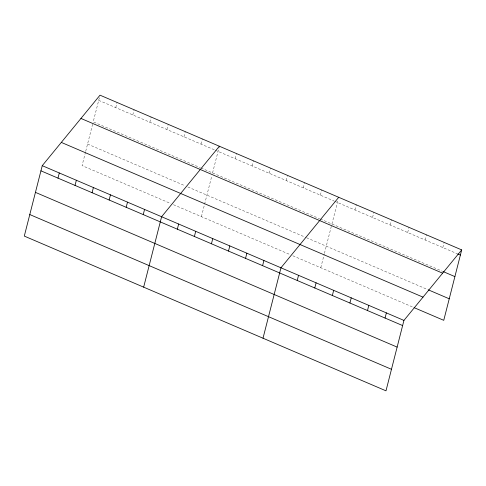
<?xml version="1.0" encoding="UTF-8"?>
<svg xmlns="http://www.w3.org/2000/svg" width="486" height="486" viewBox="0 0 486 486"><rect width="100%" height="100%" fill="white"/><g stroke="black" fill="none" stroke-linecap="round" stroke-linejoin="round"><path stroke-width="0.36" stroke-dasharray="2.43 1.82" d="M85.536 151.954L82.061 165.592L170.726 203.525M85.724 151.237L92.856 123.256M99.357 97.753L93.209 121.871L200.287 167.676M115.747 107.625L117.065 102.467M132.799 114.921L134.112 109.763M149.852 122.217L151.164 117.059M166.898 129.513L168.217 124.355M183.951 136.803L185.269 131.645M201.004 144.099L202.316 138.941M201.417 216.653L211.86 175.707M212.564 172.931L219.204 146.881M235.103 158.691L236.421 153.533M252.155 165.981L253.473 160.823M269.208 173.277L270.52 168.12M286.26 180.573L287.572 175.416M303.307 187.869L304.625 182.712M320.359 195.165L321.677 190.008M320.778 267.719L324.253 254.081M324.435 253.364L331.567 225.383M331.92 223.991L338.068 199.88M354.98 209.976L356.293 204.813M372.549 217.491L373.862 212.333M390.112 225.006L391.43 219.848M407.681 232.521L408.999 227.363M425.25 240.035L426.562 234.878M442.819 247.55L444.131 242.393M98.694 100.329L214.642 149.937M215.328 150.229L334.003 200.997M334.684 201.289L457.004 253.625M200.967 167.968L319.642 218.743M320.329 219.034L442.734 271.401M87.553 144.056L185.081 185.78M187.809 186.952L305.803 237.429M306.484 237.721L427.619 289.541M173.453 204.691L290.087 254.591M292.815 255.758L413.343 307.322"/><path stroke-width="0.73" d="M42.252 165.671L24.3 236.093L385.987 390.829L403.939 320.408L461.7 249.907L100.013 95.171L42.252 165.671L403.939 320.408M57.986 178.125L59.298 172.967M75.038 185.421L76.351 180.257M92.085 192.711L93.403 187.553M109.137 200.007L110.456 194.85M126.19 207.303L127.502 202.146M143.242 214.599L144.555 209.442M143.656 287.153L161.607 216.732L219.368 146.237M177.341 229.185L178.66 224.028M194.394 236.482L195.706 231.324M211.446 243.778L212.759 238.62M228.499 251.074L229.811 245.91M245.545 258.364L246.864 253.206M262.598 265.66L263.91 260.502M263.017 338.213L280.963 267.798L338.724 197.298M297.219 280.471L298.532 275.313M314.782 287.985L316.1 282.828M332.351 295.5L333.669 290.342M349.92 303.021L351.232 297.857M367.489 310.536L368.801 305.378M385.058 318.051L386.37 312.893M461.7 249.907L443.748 320.329L414.023 307.608M457.684 253.911L460.388 255.071M443.408 271.692L454.896 276.607M80.949 118.438L442.637 273.175M428.294 289.832L449.24 298.793M61.309 142.404L423.002 297.14M40.933 170.829L402.621 325.565M35.448 192.365L397.135 347.101M29.792 214.551L391.479 369.293"/></g></svg>
